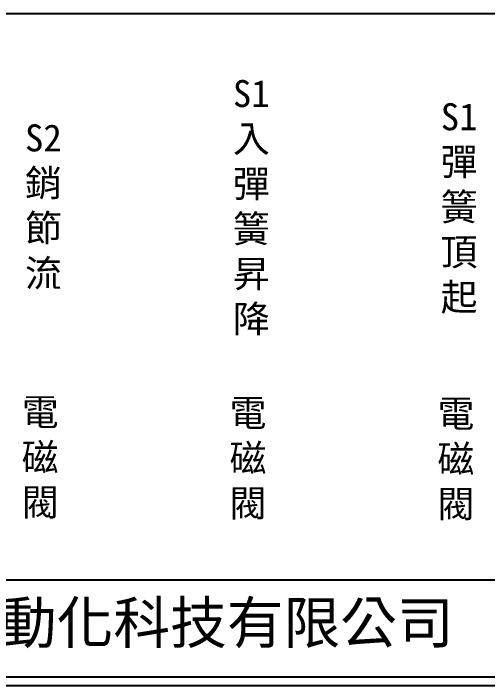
# Model space of a CAD drawing. Extents: x 926 to 1213, y 3 to 207.
# Drawn here: x 990.8 to 1059.3, y 3 to 100 of the extents above; entities that cross this region are included whole.
import ezdxf

# ---------------------------------------------------------------- set-up
doc = ezdxf.new("R2010")
doc.units = 0
doc.layers.add('圖框層', color=7, linetype='CONTINUOUS')
doc.layers.add('標尺寸層', color=3, linetype='CONTINUOUS')
doc.styles.add('CNS', font='romanc.shx', dxfattribs={"bigfont": 'chineset.shx'})
doc.styles.add('STSL', font='KAIU.TTF')

msp = doc.modelspace()

# ---------------------------------------------------------------- linework, layer by layer
at = {"layer": '圖框層', "color": 7}
for p, q in [((926.992, 18.25), (1211.493, 18.25)), ((926.992, 4.25), (1211.493, 4.25)), ((925.742, 3), (1212.742, 3))]:
    msp.add_line(p, q, dxfattribs=at)
at = {"layer": '標尺寸層', "color": 7}
msp.add_line((930.49, 99.958), (1208.361, 99.958), dxfattribs=at)

# ---------------------------------------------------------------- texts
at = {"layer": '圖框層', "color": 4, "style": 'STSL'}
msp.add_text('泓陞自動化科技有限公司', height=6, dxfattribs=at).set_placement((964.346, 9.076))
at = {"layer": '標尺寸層', "color": 7, "char_height": 3.9, "attachment_point": 5, "style": 'CNS'}
for s, insert, width in [('{\\fDFKai-SB|b0|i0|c136|p65;S1入彈簧昇降}', (1025.164, 71.932), 2.84806), ('{\\fDFKai-SB|b0|i0|c136|p65;S1彈簧頂起}', (1055.164, 71.816), 2.84806), ('{\\fDFKai-SB|b0|i0|c136|p65;S2銷節流}', (995.164, 72.049), 2.84806), ('{\\fDFKai-SB|b0|i0|c136|p65;電磁閥}', (994.693, 35.724), 8.6627), ('{\\fDFKai-SB|b0|i0|c136|p65;電磁閥}', (1024.693, 35.608), 8.6627), ('{\\fDFKai-SB|b0|i0|c136|p65;電磁閥}', (1054.693, 35.491), 8.6627)]:
    msp.add_mtext(s, dxfattribs=dict(at, insert=insert, width=width))

doc.saveas('drawing.dxf')
